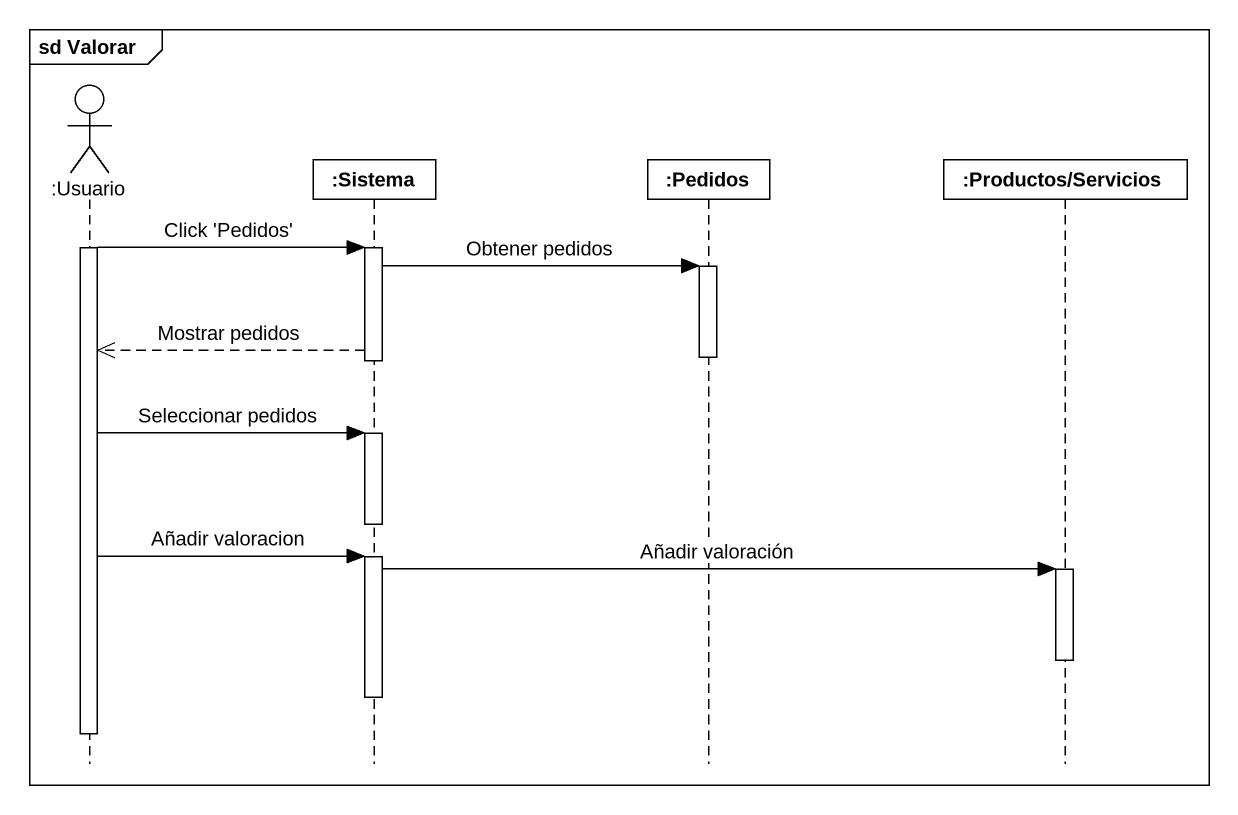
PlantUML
@startuml
mainframe sd Valorar
hide footbox
actor ":Usuario" as Usuario
participant ":Sistema" as Sistema
participant ":Pedidos" as Pedidos
participant ":Productos/Servicios" as Productos_Servicios

activate Usuario
Usuario -> Sistema : Click 'Pedidos'
activate Sistema
Sistema -> Pedidos : Obtener pedidos
activate Pedidos
Sistema -->> Usuario : Mostrar pedidos
deactivate Pedidos
deactivate Sistema
Usuario -> Sistema : Seleccionar pedidos
activate Sistema
deactivate Sistema
Usuario -> Sistema : Añadir valoracion
activate Sistema
Sistema -> Productos_Servicios : Añadir valoración
activate Productos_Servicios
deactivate Productos_Servicios
deactivate Sistema
deactivate Usuario
@enduml
